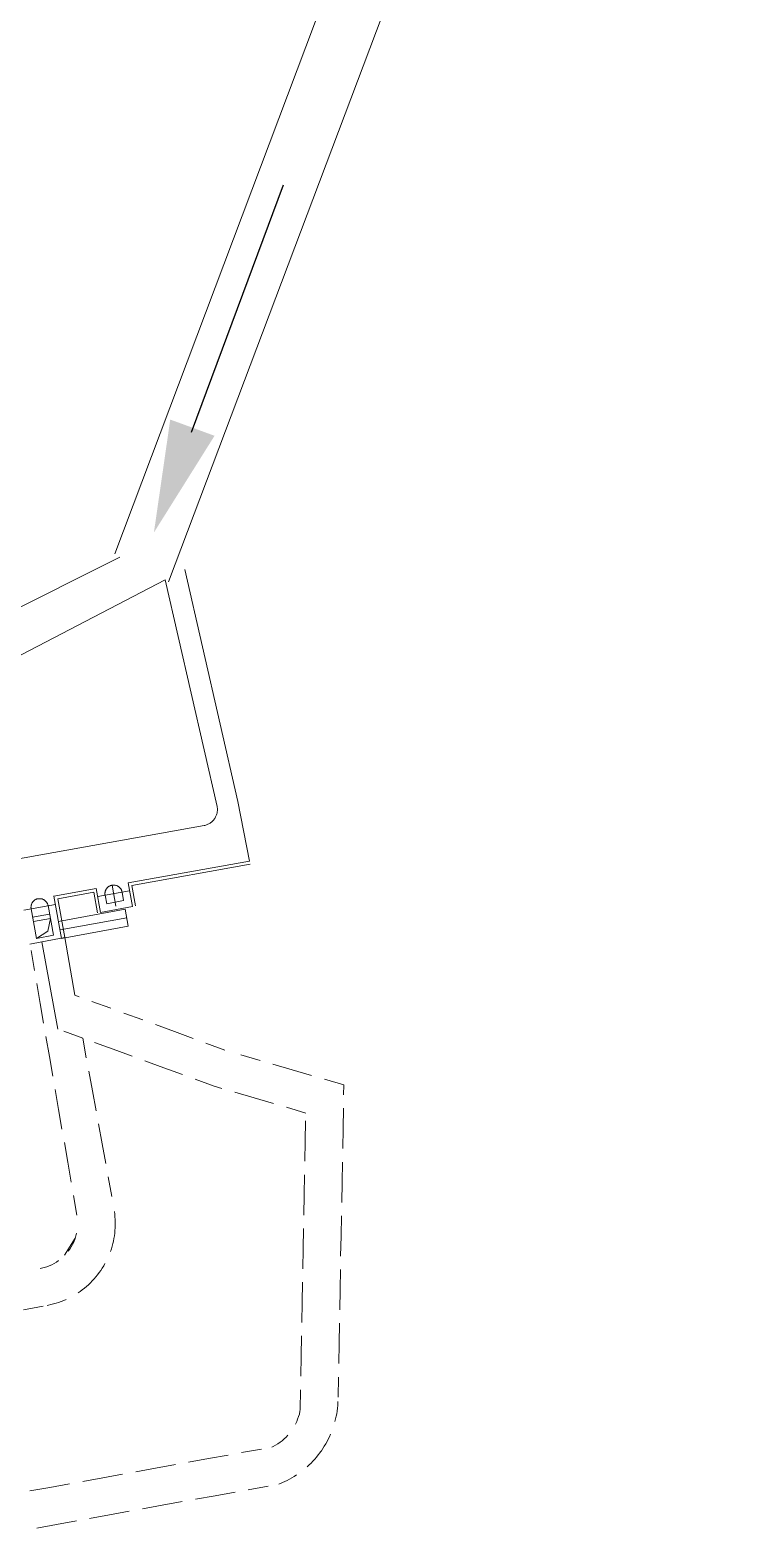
# Model space of a CAD drawing. Header units: millimetres. Extents: x 19725493 to 39459123, y 4133135 to 8271895.
# Drawn here: x 19729024.8 to 19729091.8, y 4134240.7 to 4134380.1 of the extents above; entities that cross this region are included whole.
import ezdxf

# ---------------------------------------------------------------- set-up
doc = ezdxf.new("R2010")
doc.units = ezdxf.units.MM
for name, color, linetype in [('2m等高线', 37, 'Continuous'), ('未掘巷道', 7, 'Continuous'), ('煤巷', 7, 'Continuous')]:
    doc.layers.add(name, color=color, linetype=linetype)
doc.linetypes.add('井田边界线', pattern='A,40,-2,[133,煤矿线型.shx,S=1,R=0,X=0,Y=0],-4', length=46)

msp = doc.modelspace()

# ---------------------------------------------------------------- hatches: boundary and pattern name
at = {"layer": '2m等高线', "linetype": '井田边界线'}
msp.add_hatch(color=1, dxfattribs=at).paths.add_polyline_path([(19729041.96, 4134342.32), (19729037.84, 4134343.83), (19729036.32, 4134333.32)])

# ---------------------------------------------------------------- linework, layer by layer
at = {"layer": '2m等高线', "color": 1, "linetype": '井田边界线'}
msp.add_line((19729039.81, 4134342.67), (19729048.38, 4134365.65), dxfattribs=at)
at = {"layer": '未掘巷道', "color": 0, "lineweight": 20}
for p, q in [((19729025.21, 4134292.59), (19729024.89, 4134294.44)), ((19729025.42, 4134291.36), (19729025.74, 4134289.52)), ((19729026.06, 4134287.67), (19729025.74, 4134289.52)), ((19729029.38, 4134290.12), (19729028.97, 4134290.27)), ((19729030.55, 4134289.7), (19729032.32, 4134289.07)), ((19729035.28, 4134287.98), (19729033.52, 4134288.62)), ((19729026.28, 4134286.44), (19729026.6, 4134284.59)), ((19729027.93, 4134286.93), (19729029.7, 4134286.29)), ((19729036.46, 4134287.54), (19729038.22, 4134286.9)), ((19729039.98, 4134286.25), (19729038.22, 4134286.9)), ((19729030.03, 4134284.45), (19729029.7, 4134286.29)), ((19729030.78, 4134285.89), (19729032.54, 4134285.25)), ((19729034.3, 4134284.61), (19729032.54, 4134285.25)), ((19729041.15, 4134285.82), (19729042.91, 4134285.17)), ((19729026.92, 4134282.74), (19729026.6, 4134284.59)), ((19729035.47, 4134284.18), (19729037.23, 4134283.53)), ((19729046.19, 4134284.21), (19729044.39, 4134284.74)), ((19729047.39, 4134283.86), (19729049.19, 4134283.34)), ((19729030.26, 4134283.22), (19729030.6, 4134281.37)), ((19729038.99, 4134282.89), (19729037.23, 4134283.53)), ((19729040.17, 4134282.46), (19729041.93, 4134281.81)), ((19729050.99, 4134282.81), (19729049.19, 4134283.34)), ((19729052.19, 4134282.46), (19729053.99, 4134281.93)), ((19729027.13, 4134281.51), (19729027.45, 4134279.66)), ((19729030.94, 4134279.53), (19729030.6, 4134281.37)), ((19729042.64, 4134281.6), (19729041.93, 4134281.81)), ((19729043.84, 4134281.25), (19729045.64, 4134280.73)), ((19729053.97, 4134281.01), (19729053.99, 4134281.93)), ((19729027.77, 4134277.82), (19729027.45, 4134279.66)), ((19729047.44, 4134280.2), (19729045.64, 4134280.73)), ((19729048.64, 4134279.85), (19729050.44, 4134279.32)), ((19729053.95, 4134279.76), (19729053.91, 4134277.88)), ((19729031.16, 4134278.3), (19729031.5, 4134276.45)), ((19729050.43, 4134278.58), (19729050.39, 4134276.7)), ((19729050.36, 4134274.83), (19729050.39, 4134276.7)), ((19729053.88, 4134276.01), (19729053.91, 4134277.88)), ((19729027.99, 4134276.58), (19729028.31, 4134274.74)), ((19729031.84, 4134274.61), (19729031.5, 4134276.45)), ((19729028.63, 4134272.89), (19729028.31, 4134274.74)), ((19729053.85, 4134274.76), (19729053.82, 4134272.88)), ((19729032.06, 4134273.38), (19729032.4, 4134271.54)), ((19729050.34, 4134273.58), (19729050.3, 4134271.7)), ((19729053.79, 4134271.01), (19729053.82, 4134272.88)), ((19729028.84, 4134271.66), (19729029.16, 4134269.81)), ((19729050.27, 4134269.83), (19729050.3, 4134271.7)), ((19729032.65, 4134270.15), (19729032.68, 4134269.9)), ((19729032.68, 4134269.9), (19729032.7, 4134269.65)), ((19729053.76, 4134269.76), (19729053.73, 4134267.89)), ((19729032.7, 4134268.4), (19729032.69, 4134268.28)), ((19729032.7, 4134269.65), (19729032.72, 4134269.4)), ((19729032.72, 4134268.65), (19729032.7, 4134268.4)), ((19729032.72, 4134269.4), (19729032.73, 4134269.15)), ((19729032.73, 4134268.9), (19729032.72, 4134268.65)), ((19729032.73, 4134269.15), (19729032.73, 4134268.9)), ((19729050.24, 4134268.58), (19729050.21, 4134266.7)), ((19729028, 4134266.11), (19729029.01, 4134267.69)), ((19729028.63, 4134266.87), (19729028.75, 4134267.09)), ((19729028.75, 4134267.09), (19729028.86, 4134267.32)), ((19729028.86, 4134267.32), (19729028.96, 4134267.55)), ((19729028.96, 4134267.55), (19729029.04, 4134267.78)), ((19729029.04, 4134267.78), (19729029.1, 4134268.02)), ((19729029.1, 4134268.02), (19729029.13, 4134268.15)), ((19729032.36, 4134266.69), (19729032.43, 4134266.93)), ((19729032.43, 4134266.93), (19729032.5, 4134267.17)), ((19729032.5, 4134267.17), (19729032.55, 4134267.41)), ((19729032.55, 4134267.41), (19729032.6, 4134267.66)), ((19729032.6, 4134267.66), (19729032.64, 4134267.91)), ((19729032.64, 4134267.91), (19729032.68, 4134268.15)), ((19729032.68, 4134268.15), (19729032.69, 4134268.28)), ((19729053.69, 4134266.01), (19729053.73, 4134267.89)), ((19729027.46, 4134265.59), (19729027.25, 4134265.45)), ((19729028.35, 4134266.46), (19729028.5, 4134266.66)), ((19729028.5, 4134266.66), (19729028.63, 4134266.87)), ((19729032.28, 4134266.45), (19729032.36, 4134266.69)), ((19729050.17, 4134264.83), (19729050.21, 4134266.7)), ((19729025.87, 4134264.89), (19729025.75, 4134264.86)), ((19729026.11, 4134264.95), (19729025.87, 4134264.89)), ((19729026.35, 4134265.02), (19729026.11, 4134264.95)), ((19729026.58, 4134265.11), (19729026.35, 4134265.02)), ((19729026.81, 4134265.21), (19729026.58, 4134265.11)), ((19729027.03, 4134265.32), (19729026.81, 4134265.21)), ((19729027.25, 4134265.45), (19729027.03, 4134265.32)), ((19729031.08, 4134264.27), (19729030.93, 4134264.08)), ((19729031.23, 4134264.47), (19729031.08, 4134264.27)), ((19729031.38, 4134264.67), (19729031.23, 4134264.47)), ((19729031.52, 4134264.88), (19729031.38, 4134264.67)), ((19729031.65, 4134265.1), (19729031.52, 4134264.88)), ((19729031.77, 4134265.31), (19729031.65, 4134265.1)), ((19729053.67, 4134264.76), (19729053.64, 4134262.89)), ((19729029.46, 4134262.72), (19729029.66, 4134262.87)), ((19729029.66, 4134262.87), (19729029.86, 4134263.02)), ((19729029.86, 4134263.02), (19729030.05, 4134263.19)), ((19729030.05, 4134263.19), (19729030.24, 4134263.35)), ((19729030.24, 4134263.35), (19729030.42, 4134263.52)), ((19729030.42, 4134263.52), (19729030.59, 4134263.7)), ((19729030.59, 4134263.7), (19729030.68, 4134263.79)), ((19729030.76, 4134263.89), (19729030.68, 4134263.79)), ((19729030.93, 4134264.08), (19729030.76, 4134263.89)), ((19729050.15, 4134263.58), (19729050.12, 4134261.7)), ((19729053.6, 4134261.01), (19729053.64, 4134262.89)), ((19729024.19, 4134261.02), (19729026.03, 4134261.36)), ((19729026.5, 4134261.45), (19729026.38, 4134261.42)), ((19729026.74, 4134261.5), (19729026.5, 4134261.45)), ((19729026.99, 4134261.56), (19729026.74, 4134261.5)), ((19729027.23, 4134261.63), (19729026.99, 4134261.56)), ((19729027.46, 4134261.7), (19729027.23, 4134261.63)), ((19729027.7, 4134261.79), (19729027.46, 4134261.7)), ((19729027.93, 4134261.88), (19729027.7, 4134261.79)), ((19729028.16, 4134261.98), (19729027.93, 4134261.88)), ((19729029.26, 4134262.58), (19729029.46, 4134262.72)), ((19729050.08, 4134259.83), (19729050.12, 4134261.7)), ((19729050.06, 4134258.58), (19729050.02, 4134256.7)), ((19729053.58, 4134259.76), (19729053.54, 4134257.89)), ((19729053.51, 4134256.01), (19729053.54, 4134257.89)), ((19729049.99, 4134254.83), (19729050.02, 4134256.7)), ((19729053.49, 4134254.76), (19729053.45, 4134252.89)), ((19729049.97, 4134253.58), (19729049.93, 4134251.7)), ((19729049.9, 4134251.57), (19729049.93, 4134251.7)), ((19729053.32, 4134251.35), (19729053.36, 4134251.6)), ((19729053.36, 4134251.6), (19729053.39, 4134251.85)), ((19729053.39, 4134251.85), (19729053.42, 4134252.1)), ((19729053.42, 4134252.1), (19729053.43, 4134252.34)), ((19729053.43, 4134252.34), (19729053.44, 4134252.47)), ((19729049.49, 4134250.39), (19729049.6, 4134250.62)), ((19729049.6, 4134250.62), (19729049.69, 4134250.85)), ((19729049.69, 4134250.85), (19729049.77, 4134251.08)), ((19729049.77, 4134251.08), (19729049.85, 4134251.32)), ((19729049.85, 4134251.32), (19729049.9, 4134251.57)), ((19729053.15, 4134250.62), (19729053.22, 4134250.86)), ((19729053.22, 4134250.86), (19729053.27, 4134251.11)), ((19729053.27, 4134251.11), (19729053.32, 4134251.35)), ((19729048.25, 4134248.84), (19729048.05, 4134248.69)), ((19729048.43, 4134249.01), (19729048.25, 4134248.84)), ((19729048.62, 4134249.18), (19729048.43, 4134249.01)), ((19729048.79, 4134249.36), (19729048.62, 4134249.18)), ((19729052.53, 4134248.99), (19729052.42, 4134248.77)), ((19729052.64, 4134249.21), (19729052.53, 4134248.99)), ((19729052.75, 4134249.44), (19729052.64, 4134249.21)), ((19729043.24, 4134247.5), (19729041.4, 4134247.17)), ((19729044.47, 4134247.73), (19729046.32, 4134248.06)), ((19729047.41, 4134248.3), (19729047.3, 4134248.24)), ((19729047.63, 4134248.42), (19729047.41, 4134248.3)), ((19729047.84, 4134248.55), (19729047.63, 4134248.42)), ((19729048.05, 4134248.69), (19729047.84, 4134248.55)), ((19729051.44, 4134247.32), (19729051.6, 4134247.51)), ((19729051.6, 4134247.51), (19729051.75, 4134247.71)), ((19729051.75, 4134247.71), (19729051.82, 4134247.81)), ((19729051.9, 4134247.91), (19729051.82, 4134247.81)), ((19729052.04, 4134248.12), (19729051.9, 4134247.91)), ((19729052.17, 4134248.33), (19729052.04, 4134248.12)), ((19729052.3, 4134248.55), (19729052.17, 4134248.33)), ((19729052.42, 4134248.77), (19729052.3, 4134248.55)), ((19729034.63, 4134245.94), (19729036.48, 4134246.28)), ((19729038.32, 4134246.61), (19729036.48, 4134246.28)), ((19729039.55, 4134246.83), (19729041.4, 4134247.17)), ((19729050.57, 4134246.42), (19729050.76, 4134246.59)), ((19729050.76, 4134246.59), (19729050.94, 4134246.76)), ((19729050.94, 4134246.76), (19729051.11, 4134246.94)), ((19729051.11, 4134246.94), (19729051.28, 4134247.13)), ((19729051.28, 4134247.13), (19729051.44, 4134247.32)), ((19729028.48, 4134244.83), (19729026.64, 4134244.49)), ((19729029.71, 4134245.05), (19729031.56, 4134245.38)), ((19729033.4, 4134245.72), (19729031.56, 4134245.38)), ((19729048.27, 4134244.94), (19729047.93, 4134244.79)), ((19729048.5, 4134245.04), (19729048.27, 4134244.94)), ((19729048.72, 4134245.15), (19729048.5, 4134245.04)), ((19729048.94, 4134245.27), (19729048.72, 4134245.15)), ((19729049.16, 4134245.39), (19729048.94, 4134245.27)), ((19729049.38, 4134245.52), (19729049.16, 4134245.39)), ((19729049.59, 4134245.66), (19729049.38, 4134245.52)), ((19729024.79, 4134244.16), (19729026.64, 4134244.49)), ((19729040.18, 4134243.39), (19729042.02, 4134243.72)), ((19729043.87, 4134244.06), (19729042.02, 4134243.72)), ((19729045.1, 4134244.28), (19729046.94, 4134244.62)), ((19729030.34, 4134241.6), (19729032.18, 4134241.94)), ((19729034.03, 4134242.27), (19729032.18, 4134241.94)), ((19729035.26, 4134242.5), (19729037.1, 4134242.83)), ((19729038.95, 4134243.17), (19729037.1, 4134242.83)), ((19729025.42, 4134240.71), (19729027.26, 4134241.05)), ((19729029.11, 4134241.38), (19729027.26, 4134241.05))]:
    msp.add_line(p, q, dxfattribs=at)
at = {"layer": '煤巷', "color": 0, "lineweight": 20}
for p, q in [((19729201.69, 4134779.55), (19729032.67, 4134331.33)), ((19729206.7, 4134776.94), (19729037.68, 4134328.72)), ((19729033.15, 4134331.04), (19729020.38, 4134324.62)), ((19729039.21, 4134329.88), (19729044.14, 4134308.31)), ((19729037.37, 4134328.92), (19729021.19, 4134320.5)), ((19729037.37, 4134328.92), (19729042.2, 4134307.82)), ((19729042.21, 4134307.75), (19729042.2, 4134307.82)), ((19729042.2, 4134307.29), (19729042.21, 4134307.37)), ((19729042.22, 4134307.67), (19729042.21, 4134307.75)), ((19729042.21, 4134307.37), (19729042.22, 4134307.44)), ((19729042.22, 4134307.6), (19729042.22, 4134307.67)), ((19729042.22, 4134307.52), (19729042.22, 4134307.6)), ((19729042.22, 4134307.44), (19729042.22, 4134307.52)), ((19729044.14, 4134308.31), (19729045.2, 4134302.76)), ((19729040.99, 4134306.07), (19729011.54, 4134300.77)), ((19729040.99, 4134306.07), (19729041.06, 4134306.08)), ((19729041.06, 4134306.08), (19729041.14, 4134306.1)), ((19729041.14, 4134306.1), (19729041.21, 4134306.12)), ((19729041.21, 4134306.12), (19729041.28, 4134306.15)), ((19729041.28, 4134306.15), (19729041.35, 4134306.18)), ((19729041.35, 4134306.18), (19729041.42, 4134306.22)), ((19729041.42, 4134306.22), (19729041.49, 4134306.25)), ((19729041.49, 4134306.25), (19729041.55, 4134306.29)), ((19729041.55, 4134306.29), (19729041.62, 4134306.34)), ((19729041.62, 4134306.34), (19729041.68, 4134306.38)), ((19729041.68, 4134306.38), (19729041.73, 4134306.43)), ((19729041.73, 4134306.43), (19729041.79, 4134306.49)), ((19729041.79, 4134306.49), (19729041.84, 4134306.54)), ((19729041.84, 4134306.54), (19729041.89, 4134306.6)), ((19729041.89, 4134306.6), (19729041.94, 4134306.66)), ((19729041.94, 4134306.66), (19729041.98, 4134306.73)), ((19729041.98, 4134306.73), (19729042.02, 4134306.79)), ((19729042.02, 4134306.79), (19729042.06, 4134306.86)), ((19729042.06, 4134306.86), (19729042.09, 4134306.93)), ((19729042.09, 4134306.93), (19729042.12, 4134307)), ((19729042.12, 4134307), (19729042.15, 4134307.07)), ((19729042.15, 4134307.07), (19729042.17, 4134307.14)), ((19729042.17, 4134307.14), (19729042.19, 4134307.22)), ((19729042.19, 4134307.22), (19729042.2, 4134307.29)), ((19729045.2, 4134302.76), (19729033.91, 4134300.73)), ((19729045.26, 4134302.46), (19729034.26, 4134300.49)), ((19729032.11, 4134300.38), (19729032.07, 4134300.35)), ((19729032.14, 4134300.4), (19729032.11, 4134300.38)), ((19729032.17, 4134300.42), (19729032.14, 4134300.4)), ((19729032.21, 4134300.44), (19729032.17, 4134300.42)), ((19729032.25, 4134300.46), (19729032.21, 4134300.44)), ((19729032.29, 4134300.47), (19729032.25, 4134300.46)), ((19729032.33, 4134300.49), (19729032.29, 4134300.47)), ((19729032.37, 4134300.5), (19729032.33, 4134300.49)), ((19729032.41, 4134300.51), (19729032.37, 4134300.5)), ((19729032.45, 4134300.52), (19729032.41, 4134300.51)), ((19729032.79, 4134298.55), (19729032.43, 4134300.51)), ((19729032.49, 4134300.52), (19729032.45, 4134300.52)), ((19729032.53, 4134300.52), (19729032.49, 4134300.52)), ((19729032.57, 4134300.53), (19729032.53, 4134300.52)), ((19729032.61, 4134300.52), (19729032.57, 4134300.53)), ((19729032.65, 4134300.52), (19729032.61, 4134300.52)), ((19729032.69, 4134300.52), (19729032.65, 4134300.52)), ((19729032.73, 4134300.51), (19729032.69, 4134300.52)), ((19729032.77, 4134300.5), (19729032.73, 4134300.51)), ((19729032.81, 4134300.49), (19729032.77, 4134300.5)), ((19729032.85, 4134300.47), (19729032.81, 4134300.49)), ((19729032.89, 4134300.46), (19729032.85, 4134300.47)), ((19729032.93, 4134300.44), (19729032.89, 4134300.46)), ((19729032.96, 4134300.42), (19729032.93, 4134300.44)), ((19729033, 4134300.4), (19729032.96, 4134300.42)), ((19729033.03, 4134300.38), (19729033, 4134300.4)), ((19729033.07, 4134300.35), (19729033.03, 4134300.38)), ((19729034.32, 4134298.52), (19729033.91, 4134300.73)), ((19729033.96, 4134300.43), (19729033.96, 4134300.43)), ((19729034.21, 4134300.78), (19729034.21, 4134300.78)), ((19729034.61, 4134298.58), (19729034.26, 4134300.49)), ((19729025.07, 4134298.98), (19729025.04, 4134298.94)), ((19729025.1, 4134299.01), (19729025.07, 4134298.98)), ((19729025.13, 4134299.04), (19729025.1, 4134299.01)), ((19729025.16, 4134299.06), (19729025.13, 4134299.04)), ((19729025.19, 4134299.09), (19729025.16, 4134299.06)), ((19729025.22, 4134299.11), (19729025.19, 4134299.09)), ((19729025.25, 4134299.14), (19729025.22, 4134299.11)), ((19729025.29, 4134299.16), (19729025.25, 4134299.14)), ((19729025.33, 4134299.18), (19729025.29, 4134299.16)), ((19729025.36, 4134299.2), (19729025.33, 4134299.18)), ((19729025.4, 4134299.21), (19729025.36, 4134299.2)), ((19729025.44, 4134299.23), (19729025.4, 4134299.21)), ((19729025.48, 4134299.24), (19729025.44, 4134299.23)), ((19729025.52, 4134299.25), (19729025.48, 4134299.24)), ((19729025.56, 4134299.25), (19729025.52, 4134299.25)), ((19729025.6, 4134299.26), (19729025.56, 4134299.25)), ((19729025.64, 4134299.26), (19729025.6, 4134299.26)), ((19729025.68, 4134299.26), (19729025.64, 4134299.26)), ((19729025.72, 4134299.26), (19729025.68, 4134299.26)), ((19729025.77, 4134299.26), (19729025.72, 4134299.26)), ((19729025.81, 4134299.25), (19729025.77, 4134299.26)), ((19729025.85, 4134299.25), (19729025.81, 4134299.25)), ((19729025.89, 4134299.24), (19729025.85, 4134299.25)), ((19729025.93, 4134299.23), (19729025.89, 4134299.24)), ((19729025.97, 4134299.21), (19729025.93, 4134299.23)), ((19729026, 4134299.2), (19729025.97, 4134299.21)), ((19729026.04, 4134299.18), (19729026, 4134299.2)), ((19729026.08, 4134299.16), (19729026.04, 4134299.18)), ((19729026.11, 4134299.14), (19729026.08, 4134299.16)), ((19729026.15, 4134299.12), (19729026.11, 4134299.14)), ((19729026.18, 4134299.09), (19729026.15, 4134299.12)), ((19729026.21, 4134299.06), (19729026.18, 4134299.09)), ((19729026.24, 4134299.04), (19729026.21, 4134299.06)), ((19729026.27, 4134299.01), (19729026.24, 4134299.04)), ((19729026.3, 4134298.98), (19729026.27, 4134299.01)), ((19729026.32, 4134298.94), (19729026.3, 4134298.98)), ((19729027.01, 4134299.55), (19729027.01, 4134299.55)), ((19729030.96, 4134300.2), (19729027.02, 4134299.49)), ((19729027.74, 4134295.57), (19729027.02, 4134299.49)), ((19729027.08, 4134299.2), (19729027.08, 4134299.2)), ((19729027.32, 4134299.54), (19729027.32, 4134299.54)), ((19729030.72, 4134299.85), (19729027.37, 4134299.25)), ((19729028.03, 4134295.64), (19729027.37, 4134299.25)), ((19729030.72, 4134299.85), (19729031.07, 4134297.93)), ((19729030.96, 4134300.2), (19729031.36, 4134297.98)), ((19729031.09, 4134299.46), (19729034.05, 4134300)), ((19729031.78, 4134299.83), (19729031.77, 4134299.79)), ((19729031.77, 4134299.79), (19729031.77, 4134299.75)), ((19729031.77, 4134299.75), (19729031.77, 4134299.7)), ((19729031.77, 4134299.7), (19729031.77, 4134299.66)), ((19729031.77, 4134299.66), (19729031.78, 4134299.62)), ((19729031.79, 4134299.91), (19729031.78, 4134299.87)), ((19729031.78, 4134299.87), (19729031.78, 4134299.83)), ((19729031.78, 4134299.62), (19729031.78, 4134299.58)), ((19729031.93, 4134298.79), (19729031.78, 4134299.58)), ((19729031.8, 4134299.95), (19729031.79, 4134299.91)), ((19729031.81, 4134299.99), (19729031.8, 4134299.95)), ((19729031.83, 4134300.03), (19729031.81, 4134299.99)), ((19729031.84, 4134300.06), (19729031.83, 4134300.03)), ((19729031.86, 4134300.1), (19729031.84, 4134300.06)), ((19729031.88, 4134300.14), (19729031.86, 4134300.1)), ((19729031.91, 4134300.17), (19729031.88, 4134300.14)), ((19729031.93, 4134300.21), (19729031.91, 4134300.17)), ((19729031.95, 4134300.24), (19729031.93, 4134300.21)), ((19729033.5, 4134299.08), (19729031.93, 4134298.79)), ((19729031.98, 4134300.27), (19729031.95, 4134300.24)), ((19729032.01, 4134300.3), (19729031.98, 4134300.27)), ((19729032.04, 4134300.33), (19729032.01, 4134300.3)), ((19729032.07, 4134300.35), (19729032.04, 4134300.33)), ((19729033.1, 4134300.33), (19729033.07, 4134300.35)), ((19729033.13, 4134300.3), (19729033.1, 4134300.33)), ((19729033.16, 4134300.27), (19729033.13, 4134300.3)), ((19729033.18, 4134300.24), (19729033.16, 4134300.27)), ((19729033.21, 4134300.21), (19729033.18, 4134300.24)), ((19729033.23, 4134300.17), (19729033.21, 4134300.21)), ((19729033.26, 4134300.14), (19729033.23, 4134300.17)), ((19729033.28, 4134300.1), (19729033.26, 4134300.14)), ((19729033.29, 4134300.07), (19729033.28, 4134300.1)), ((19729033.31, 4134300.03), (19729033.29, 4134300.07)), ((19729033.33, 4134299.99), (19729033.31, 4134300.03)), ((19729033.34, 4134299.95), (19729033.33, 4134299.99)), ((19729033.35, 4134299.91), (19729033.34, 4134299.95)), ((19729033.36, 4134299.87), (19729033.35, 4134299.91)), ((19729033.36, 4134299.87), (19729033.5, 4134299.08)), ((19729024.21, 4134298.19), (19729027.16, 4134298.73)), ((19729024.89, 4134298.52), (19729024.88, 4134298.48)), ((19729024.88, 4134298.48), (19729024.88, 4134298.44)), ((19729024.88, 4134298.44), (19729024.89, 4134298.4)), ((19729024.9, 4134298.61), (19729024.89, 4134298.57)), ((19729024.89, 4134298.57), (19729024.89, 4134298.52)), ((19729024.89, 4134298.4), (19729024.89, 4134298.36)), ((19729024.89, 4134298.36), (19729024.9, 4134298.32)), ((19729024.91, 4134298.65), (19729024.9, 4134298.61)), ((19729025.4, 4134295.56), (19729024.9, 4134298.32)), ((19729024.92, 4134298.69), (19729024.91, 4134298.65)), ((19729024.93, 4134298.73), (19729024.92, 4134298.69)), ((19729024.94, 4134298.76), (19729024.93, 4134298.73)), ((19729024.96, 4134298.8), (19729024.94, 4134298.76)), ((19729024.98, 4134298.84), (19729024.96, 4134298.8)), ((19729025, 4134298.87), (19729024.98, 4134298.84)), ((19729025.02, 4134298.91), (19729025, 4134298.87)), ((19729025.04, 4134298.94), (19729025.02, 4134298.91)), ((19729026.62, 4134297.82), (19729025.04, 4134297.53)), ((19729026.35, 4134298.91), (19729026.32, 4134298.94)), ((19729026.37, 4134298.88), (19729026.35, 4134298.91)), ((19729026.39, 4134298.84), (19729026.37, 4134298.88)), ((19729026.41, 4134298.8), (19729026.39, 4134298.84)), ((19729026.43, 4134298.77), (19729026.41, 4134298.8)), ((19729026.44, 4134298.73), (19729026.43, 4134298.77)), ((19729026.45, 4134298.69), (19729026.44, 4134298.73)), ((19729026.46, 4134298.65), (19729026.45, 4134298.69)), ((19729026.47, 4134298.61), (19729026.46, 4134298.65)), ((19729026.47, 4134298.61), (19729026.98, 4134295.85)), ((19729033.65, 4134298.28), (19729027.45, 4134297.14)), ((19729031.36, 4134297.98), (19729034.32, 4134298.52)), ((19729033.65, 4134298.28), (19729033.94, 4134296.7)), ((19729026.69, 4134297.43), (19729025.11, 4134297.14)), ((19729025.11, 4134297.14), (19729026.69, 4134297.43)), ((19729026.44, 4134296.23), (19729025.4, 4134295.56)), ((19729026.69, 4134297.43), (19729026.44, 4134296.23)), ((19729033.79, 4134297.49), (19729027.6, 4134296.35)), ((19729033.94, 4134296.7), (19729027.74, 4134295.57)), ((19729024.79, 4134295.02), (19729025.9, 4134295.23)), ((19729025.4, 4134295.56), (19729026.98, 4134295.85)), ((19729025.9, 4134295.23), (19729028.03, 4134295.64)), ((19729027.38, 4134287.12), (19729025.9, 4134295.23)), ((19729028.03, 4134295.64), (19729028.97, 4134290.27))]:
    msp.add_line(p, q, dxfattribs=at)

doc.saveas('drawing.dxf')
